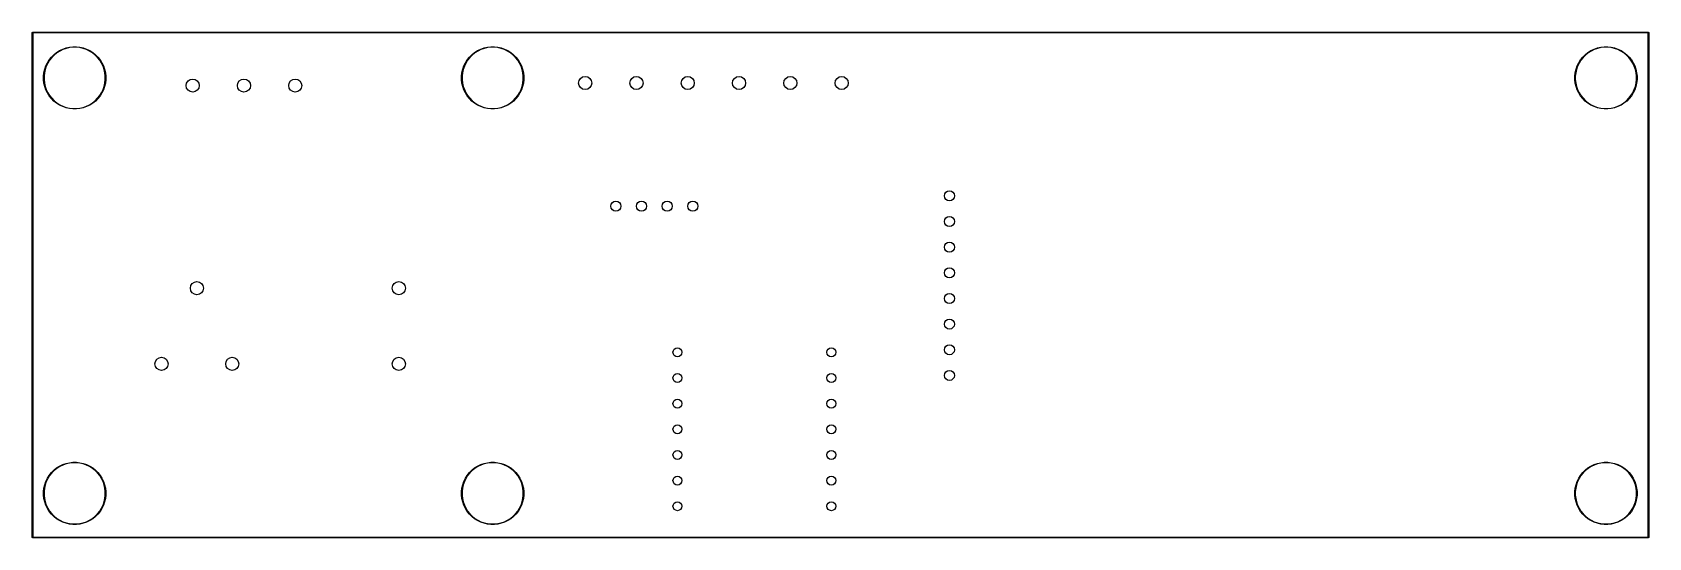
# Model space of a CAD drawing. Extents: x 70 to 230, y -140 to -90.
import ezdxf

# ---------------------------------------------------------------- set-up
doc = ezdxf.new("R2010")
doc.units = 0
doc.layers.add('BLACK', color=7, linetype='CONTINUOUS')

msp = doc.modelspace()

# ---------------------------------------------------------------- linework, layer by layer
at = {"layer": 'BLACK', "linetype": 'CONTINUOUS'}
for p, q in [((69.975, -90), (69.976903, -89.990433)), ((69.975, -140), (69.975, -90)), ((69.976903, -89.990433), (69.990433, -89.976903)), ((69.990433, -89.976903), (70, -89.975)), ((70, -89.975), (230, -89.975)), ((70.025, -90.025), (70.025, -139.975)), ((229.975, -90.025), (70.025, -90.025)), ((229.975, -139.975), (229.975, -90.025)), ((230, -89.975), (230.009567, -89.976903)), ((230.009567, -89.976903), (230.023097, -89.990433)), ((230.023097, -89.990433), (230.025, -90)), ((230.025, -90), (230.025, -140)), ((71.469192, -92.996421), (71.653165, -92.703629)), ((71.690045, -92.729797), (71.508769, -93.018295)), ((71.653165, -92.703629), (71.868764, -92.433277)), ((71.902482, -92.463409), (71.690045, -92.729797)), ((71.868764, -92.433277), (72.113277, -92.188764)), ((72.143409, -92.222482), (71.902482, -92.463409)), ((72.113277, -92.188764), (72.383629, -91.973165)), ((72.409797, -92.010045), (72.143409, -92.222482)), ((72.383629, -91.973165), (72.676421, -91.789192)), ((72.698295, -91.828769), (72.409797, -92.010045)), ((72.676421, -91.789192), (72.987971, -91.639157)), ((73.005276, -91.680935), (72.698295, -91.828769)), ((72.987971, -91.639157), (73.31436, -91.524949)), ((73.326878, -91.568402), (73.005276, -91.680935)), ((73.31436, -91.524949), (73.651484, -91.448003)), ((73.659058, -91.492584), (73.326878, -91.568402)), ((73.651484, -91.448003), (73.995103, -91.409286)), ((73.997639, -91.454435), (73.659058, -91.492584)), ((73.995103, -91.409286), (74.340897, -91.409286)), ((74.338361, -91.454435), (73.997639, -91.454435)), ((74.676942, -91.492584), (74.338361, -91.454435)), ((74.340897, -91.409286), (74.684516, -91.448003)), ((75.009122, -91.568402), (74.676942, -91.492584)), ((74.684516, -91.448003), (75.02164, -91.524949)), ((75.330724, -91.680935), (75.009122, -91.568402)), ((75.02164, -91.524949), (75.348029, -91.639157)), ((75.637705, -91.828769), (75.330724, -91.680935)), ((75.348029, -91.639157), (75.659579, -91.789192)), ((75.926203, -92.010045), (75.637705, -91.828769)), ((75.659579, -91.789192), (75.952371, -91.973165)), ((76.192591, -92.222482), (75.926203, -92.010045)), ((75.952371, -91.973165), (76.222723, -92.188764)), ((76.433518, -92.463409), (76.192591, -92.222482)), ((76.222723, -92.188764), (76.467236, -92.433277)), ((76.645955, -92.729797), (76.433518, -92.463409)), ((76.467236, -92.433277), (76.682835, -92.703629)), ((76.827231, -93.018295), (76.645955, -92.729797)), ((76.682835, -92.703629), (76.866808, -92.996421)), ((112.860627, -92.996421), (113.0446, -92.703629)), ((113.08148, -92.729797), (112.900204, -93.018295)), ((113.0446, -92.703629), (113.260199, -92.433277)), ((113.293917, -92.463409), (113.08148, -92.729797)), ((113.260199, -92.433277), (113.504712, -92.188764)), ((113.534844, -92.222482), (113.293917, -92.463409)), ((113.504712, -92.188764), (113.775064, -91.973165)), ((113.801232, -92.010045), (113.534844, -92.222482)), ((113.775064, -91.973165), (114.067856, -91.789192)), ((114.08973, -91.828769), (113.801232, -92.010045)), ((114.067856, -91.789192), (114.379406, -91.639157)), ((114.396711, -91.680935), (114.08973, -91.828769)), ((114.379406, -91.639157), (114.705795, -91.524949)), ((114.718313, -91.568402), (114.396711, -91.680935)), ((114.705795, -91.524949), (115.042919, -91.448003)), ((115.050493, -91.492584), (114.718313, -91.568402)), ((115.042919, -91.448003), (115.386538, -91.409286)), ((115.389074, -91.454435), (115.050493, -91.492584)), ((115.386538, -91.409286), (115.732332, -91.409286)), ((115.729796, -91.454435), (115.389074, -91.454435)), ((116.068377, -91.492584), (115.729796, -91.454435)), ((115.732332, -91.409286), (116.075951, -91.448003)), ((116.400557, -91.568402), (116.068377, -91.492584)), ((116.075951, -91.448003), (116.413075, -91.524949)), ((116.722159, -91.680935), (116.400557, -91.568402)), ((116.413075, -91.524949), (116.739464, -91.639157)), ((117.02914, -91.828769), (116.722159, -91.680935)), ((116.739464, -91.639157), (117.051014, -91.789192)), ((117.317638, -92.010045), (117.02914, -91.828769)), ((117.051014, -91.789192), (117.343806, -91.973165)), ((117.584026, -92.222482), (117.317638, -92.010045)), ((117.343806, -91.973165), (117.614158, -92.188764)), ((117.824953, -92.463409), (117.584026, -92.222482)), ((117.614158, -92.188764), (117.858671, -92.433277)), ((118.03739, -92.729797), (117.824953, -92.463409)), ((117.858671, -92.433277), (118.07427, -92.703629)), ((118.218666, -93.018295), (118.03739, -92.729797)), ((118.07427, -92.703629), (118.258243, -92.996421)), ((223.096627, -92.996421), (223.2806, -92.703629)), ((223.31748, -92.729797), (223.136204, -93.018295)), ((223.2806, -92.703629), (223.496199, -92.433277)), ((223.529917, -92.463409), (223.31748, -92.729797)), ((223.496199, -92.433277), (223.740712, -92.188764)), ((223.770844, -92.222482), (223.529917, -92.463409)), ((223.740712, -92.188764), (224.011064, -91.973165)), ((224.037232, -92.010045), (223.770844, -92.222482)), ((224.011064, -91.973165), (224.303856, -91.789192)), ((224.32573, -91.828769), (224.037232, -92.010045)), ((224.303856, -91.789192), (224.615406, -91.639157)), ((224.632711, -91.680935), (224.32573, -91.828769)), ((224.615406, -91.639157), (224.941795, -91.524949)), ((224.954313, -91.568402), (224.632711, -91.680935)), ((224.941795, -91.524949), (225.278919, -91.448003)), ((225.286493, -91.492584), (224.954313, -91.568402)), ((225.278919, -91.448003), (225.622538, -91.409286)), ((225.625074, -91.454435), (225.286493, -91.492584)), ((225.622538, -91.409286), (225.968332, -91.409286)), ((225.965796, -91.454435), (225.625074, -91.454435)), ((226.304377, -91.492584), (225.965796, -91.454435)), ((225.968332, -91.409286), (226.311951, -91.448003)), ((226.636557, -91.568402), (226.304377, -91.492584)), ((226.311951, -91.448003), (226.649075, -91.524949)), ((226.958159, -91.680935), (226.636557, -91.568402)), ((226.649075, -91.524949), (226.975464, -91.639157)), ((227.26514, -91.828769), (226.958159, -91.680935)), ((226.975464, -91.639157), (227.287014, -91.789192)), ((227.553638, -92.010045), (227.26514, -91.828769)), ((227.287014, -91.789192), (227.579806, -91.973165)), ((227.820026, -92.222482), (227.553638, -92.010045)), ((227.579806, -91.973165), (227.850158, -92.188764)), ((228.060953, -92.463409), (227.820026, -92.222482)), ((227.850158, -92.188764), (228.094671, -92.433277)), ((228.27339, -92.729797), (228.060953, -92.463409)), ((228.094671, -92.433277), (228.31027, -92.703629)), ((228.454666, -93.018295), (228.27339, -92.729797)), ((228.31027, -92.703629), (228.494243, -92.996421)), ((71.089286, -94.315103), (71.128003, -93.971484)), ((71.089286, -94.317639), (71.089286, -94.315103)), ((71.089286, -94.660897), (71.089286, -94.317639)), ((71.128003, -93.971484), (71.204949, -93.63436)), ((71.172584, -93.979058), (71.134435, -94.317639)), ((71.134435, -94.317639), (71.134435, -94.658361)), ((71.248402, -93.646878), (71.172584, -93.979058)), ((71.204949, -93.63436), (71.319157, -93.307971)), ((71.360935, -93.325276), (71.248402, -93.646878)), ((71.319157, -93.307971), (71.469192, -92.996421)), ((71.508769, -93.018295), (71.360935, -93.325276)), ((76.975065, -93.325276), (76.827231, -93.018295)), ((76.866808, -92.996421), (77.016843, -93.307971)), ((77.087598, -93.646878), (76.975065, -93.325276)), ((77.016843, -93.307971), (77.131051, -93.63436)), ((77.163416, -93.979058), (77.087598, -93.646878)), ((77.131051, -93.63436), (77.207997, -93.971484)), ((77.201565, -94.317639), (77.163416, -93.979058)), ((77.201565, -94.658361), (77.201565, -94.317639)), ((77.207997, -93.971484), (77.246714, -94.315103)), ((77.246714, -94.315103), (77.246714, -94.660897)), ((112.480721, -94.315103), (112.519438, -93.971484)), ((112.480721, -94.317639), (112.480721, -94.315103)), ((112.480721, -94.660897), (112.480721, -94.317639)), ((112.519438, -93.971484), (112.596384, -93.63436)), ((112.564019, -93.979058), (112.52587, -94.317639)), ((112.52587, -94.317639), (112.52587, -94.658361)), ((112.639837, -93.646878), (112.564019, -93.979058)), ((112.596384, -93.63436), (112.710592, -93.307971)), ((112.75237, -93.325276), (112.639837, -93.646878)), ((112.710592, -93.307971), (112.860627, -92.996421)), ((112.900204, -93.018295), (112.75237, -93.325276)), ((118.3665, -93.325276), (118.218666, -93.018295)), ((118.258243, -92.996421), (118.408278, -93.307971)), ((118.479033, -93.646878), (118.3665, -93.325276)), ((118.408278, -93.307971), (118.522486, -93.63436)), ((118.554851, -93.979058), (118.479033, -93.646878)), ((118.522486, -93.63436), (118.599432, -93.971484)), ((118.593, -94.317639), (118.554851, -93.979058)), ((118.593, -94.658361), (118.593, -94.317639)), ((118.599432, -93.971484), (118.638149, -94.315103)), ((118.638149, -94.315103), (118.638149, -94.660897)), ((222.716721, -94.315103), (222.755438, -93.971484)), ((222.716721, -94.317639), (222.716721, -94.315103)), ((222.716721, -94.660897), (222.716721, -94.317639)), ((222.755438, -93.971484), (222.832384, -93.63436)), ((222.800019, -93.979058), (222.76187, -94.317639)), ((222.76187, -94.317639), (222.76187, -94.658361)), ((222.875837, -93.646878), (222.800019, -93.979058)), ((222.832384, -93.63436), (222.946592, -93.307971)), ((222.98837, -93.325276), (222.875837, -93.646878)), ((222.946592, -93.307971), (223.096627, -92.996421)), ((223.136204, -93.018295), (222.98837, -93.325276)), ((228.6025, -93.325276), (228.454666, -93.018295)), ((228.494243, -92.996421), (228.644278, -93.307971)), ((228.715033, -93.646878), (228.6025, -93.325276)), ((228.644278, -93.307971), (228.758486, -93.63436)), ((228.790851, -93.979058), (228.715033, -93.646878)), ((228.758486, -93.63436), (228.835432, -93.971484)), ((228.829, -94.317639), (228.790851, -93.979058)), ((228.829, -94.658361), (228.829, -94.317639)), ((228.835432, -93.971484), (228.874149, -94.315103)), ((228.874149, -94.315103), (228.874149, -94.660897)), ((71.128003, -95.004516), (71.089286, -94.660897)), ((71.204949, -95.34164), (71.128003, -95.004516)), ((71.134435, -94.658361), (71.172584, -94.996942)), ((71.172584, -94.996942), (71.248402, -95.329122)), ((71.319157, -95.668029), (71.204949, -95.34164)), ((71.248402, -95.329122), (71.360935, -95.650724)), ((71.469192, -95.979579), (71.319157, -95.668029)), ((71.360935, -95.650724), (71.508769, -95.957705)), ((71.653165, -96.272371), (71.469192, -95.979579)), ((71.508769, -95.957705), (71.690045, -96.246203)), ((76.645955, -96.246203), (76.827231, -95.957705)), ((76.866808, -95.979579), (76.682835, -96.272371)), ((76.827231, -95.957705), (76.975065, -95.650724)), ((77.016843, -95.668029), (76.866808, -95.979579)), ((76.975065, -95.650724), (77.087598, -95.329122)), ((77.131051, -95.34164), (77.016843, -95.668029)), ((77.087598, -95.329122), (77.163416, -94.996942)), ((77.207997, -95.004516), (77.131051, -95.34164)), ((77.163416, -94.996942), (77.201565, -94.658361)), ((77.246714, -94.660897), (77.207997, -95.004516)), ((112.519438, -95.004516), (112.480721, -94.660897)), ((112.596384, -95.34164), (112.519438, -95.004516)), ((112.52587, -94.658361), (112.564019, -94.996942)), ((112.564019, -94.996942), (112.639837, -95.329122)), ((112.710592, -95.668029), (112.596384, -95.34164)), ((112.639837, -95.329122), (112.75237, -95.650724)), ((112.860627, -95.979579), (112.710592, -95.668029)), ((112.75237, -95.650724), (112.900204, -95.957705)), ((113.0446, -96.272371), (112.860627, -95.979579)), ((112.900204, -95.957705), (113.08148, -96.246203)), ((118.03739, -96.246203), (118.218666, -95.957705)), ((118.258243, -95.979579), (118.07427, -96.272371)), ((118.218666, -95.957705), (118.3665, -95.650724)), ((118.408278, -95.668029), (118.258243, -95.979579)), ((118.3665, -95.650724), (118.479033, -95.329122)), ((118.522486, -95.34164), (118.408278, -95.668029)), ((118.479033, -95.329122), (118.554851, -94.996942)), ((118.599432, -95.004516), (118.522486, -95.34164)), ((118.554851, -94.996942), (118.593, -94.658361)), ((118.638149, -94.660897), (118.599432, -95.004516)), ((222.755438, -95.004516), (222.716721, -94.660897)), ((222.832384, -95.34164), (222.755438, -95.004516)), ((222.76187, -94.658361), (222.800019, -94.996942)), ((222.800019, -94.996942), (222.875837, -95.329122)), ((222.946592, -95.668029), (222.832384, -95.34164)), ((222.875837, -95.329122), (222.98837, -95.650724)), ((223.096627, -95.979579), (222.946592, -95.668029)), ((222.98837, -95.650724), (223.136204, -95.957705)), ((223.2806, -96.272371), (223.096627, -95.979579)), ((223.136204, -95.957705), (223.31748, -96.246203)), ((228.27339, -96.246203), (228.454666, -95.957705)), ((228.494243, -95.979579), (228.31027, -96.272371)), ((228.454666, -95.957705), (228.6025, -95.650724)), ((228.644278, -95.668029), (228.494243, -95.979579)), ((228.6025, -95.650724), (228.715033, -95.329122)), ((228.758486, -95.34164), (228.644278, -95.668029)), ((228.715033, -95.329122), (228.790851, -94.996942)), ((228.835432, -95.004516), (228.758486, -95.34164)), ((228.790851, -94.996942), (228.829, -94.658361)), ((228.874149, -94.660897), (228.835432, -95.004516)), ((71.868764, -96.542723), (71.653165, -96.272371)), ((71.690045, -96.246203), (71.902482, -96.512591)), ((72.113277, -96.787236), (71.868764, -96.542723)), ((71.902482, -96.512591), (72.143409, -96.753518)), ((72.383629, -97.002835), (72.113277, -96.787236)), ((72.143409, -96.753518), (72.409797, -96.965955)), ((72.676421, -97.186808), (72.383629, -97.002835)), ((72.409797, -96.965955), (72.698295, -97.147231)), ((72.987971, -97.336843), (72.676421, -97.186808)), ((72.698295, -97.147231), (73.005276, -97.295065)), ((73.31436, -97.451051), (72.987971, -97.336843)), ((73.005276, -97.295065), (73.326878, -97.407598)), ((73.651484, -97.527997), (73.31436, -97.451051)), ((73.326878, -97.407598), (73.659058, -97.483416)), ((73.995103, -97.566714), (73.651484, -97.527997)), ((73.659058, -97.483416), (73.997639, -97.521565)), ((74.340897, -97.566714), (73.995103, -97.566714)), ((73.997639, -97.521565), (74.338361, -97.521565)), ((74.338361, -97.521565), (74.676942, -97.483416)), ((74.684516, -97.527997), (74.340897, -97.566714)), ((74.676942, -97.483416), (75.009122, -97.407598)), ((75.02164, -97.451051), (74.684516, -97.527997)), ((75.009122, -97.407598), (75.330724, -97.295065)), ((75.348029, -97.336843), (75.02164, -97.451051)), ((75.330724, -97.295065), (75.637705, -97.147231)), ((75.659579, -97.186808), (75.348029, -97.336843)), ((75.637705, -97.147231), (75.926203, -96.965955)), ((75.952371, -97.002835), (75.659579, -97.186808)), ((75.926203, -96.965955), (76.192591, -96.753518)), ((76.222723, -96.787236), (75.952371, -97.002835)), ((76.192591, -96.753518), (76.433518, -96.512591)), ((76.467236, -96.542723), (76.222723, -96.787236)), ((76.433518, -96.512591), (76.645955, -96.246203)), ((76.682835, -96.272371), (76.467236, -96.542723)), ((113.260199, -96.542723), (113.0446, -96.272371)), ((113.08148, -96.246203), (113.293917, -96.512591)), ((113.504712, -96.787236), (113.260199, -96.542723)), ((113.293917, -96.512591), (113.534844, -96.753518)), ((113.775064, -97.002835), (113.504712, -96.787236)), ((113.534844, -96.753518), (113.801232, -96.965955)), ((114.067856, -97.186808), (113.775064, -97.002835)), ((113.801232, -96.965955), (114.08973, -97.147231)), ((114.379406, -97.336843), (114.067856, -97.186808)), ((114.08973, -97.147231), (114.396711, -97.295065)), ((114.705795, -97.451051), (114.379406, -97.336843)), ((114.396711, -97.295065), (114.718313, -97.407598)), ((115.042919, -97.527997), (114.705795, -97.451051)), ((114.718313, -97.407598), (115.050493, -97.483416)), ((115.386538, -97.566714), (115.042919, -97.527997)), ((115.050493, -97.483416), (115.389074, -97.521565)), ((115.732332, -97.566714), (115.386538, -97.566714)), ((115.389074, -97.521565), (115.729796, -97.521565)), ((115.729796, -97.521565), (116.068377, -97.483416)), ((116.075951, -97.527997), (115.732332, -97.566714)), ((116.068377, -97.483416), (116.400557, -97.407598)), ((116.413075, -97.451051), (116.075951, -97.527997)), ((116.400557, -97.407598), (116.722159, -97.295065)), ((116.739464, -97.336843), (116.413075, -97.451051)), ((116.722159, -97.295065), (117.02914, -97.147231)), ((117.051014, -97.186808), (116.739464, -97.336843)), ((117.02914, -97.147231), (117.317638, -96.965955)), ((117.343806, -97.002835), (117.051014, -97.186808)), ((117.317638, -96.965955), (117.584026, -96.753518)), ((117.614158, -96.787236), (117.343806, -97.002835)), ((117.584026, -96.753518), (117.824953, -96.512591)), ((117.858671, -96.542723), (117.614158, -96.787236)), ((117.824953, -96.512591), (118.03739, -96.246203)), ((118.07427, -96.272371), (117.858671, -96.542723)), ((223.496199, -96.542723), (223.2806, -96.272371)), ((223.31748, -96.246203), (223.529917, -96.512591)), ((223.740712, -96.787236), (223.496199, -96.542723)), ((223.529917, -96.512591), (223.770844, -96.753518)), ((224.011064, -97.002835), (223.740712, -96.787236)), ((223.770844, -96.753518), (224.037232, -96.965955)), ((224.303856, -97.186808), (224.011064, -97.002835)), ((224.037232, -96.965955), (224.32573, -97.147231)), ((224.615406, -97.336843), (224.303856, -97.186808)), ((224.32573, -97.147231), (224.632711, -97.295065)), ((224.941795, -97.451051), (224.615406, -97.336843)), ((224.632711, -97.295065), (224.954313, -97.407598)), ((225.278919, -97.527997), (224.941795, -97.451051)), ((224.954313, -97.407598), (225.286493, -97.483416)), ((225.622538, -97.566714), (225.278919, -97.527997)), ((225.286493, -97.483416), (225.625074, -97.521565)), ((225.968332, -97.566714), (225.622538, -97.566714)), ((225.625074, -97.521565), (225.965796, -97.521565)), ((225.965796, -97.521565), (226.304377, -97.483416)), ((226.311951, -97.527997), (225.968332, -97.566714)), ((226.304377, -97.483416), (226.636557, -97.407598)), ((226.649075, -97.451051), (226.311951, -97.527997)), ((226.636557, -97.407598), (226.958159, -97.295065)), ((226.975464, -97.336843), (226.649075, -97.451051)), ((226.958159, -97.295065), (227.26514, -97.147231)), ((227.287014, -97.186808), (226.975464, -97.336843)), ((227.26514, -97.147231), (227.553638, -96.965955)), ((227.579806, -97.002835), (227.287014, -97.186808)), ((227.553638, -96.965955), (227.820026, -96.753518)), ((227.850158, -96.787236), (227.579806, -97.002835)), ((227.820026, -96.753518), (228.060953, -96.512591)), ((228.094671, -96.542723), (227.850158, -96.787236)), ((228.060953, -96.512591), (228.27339, -96.246203)), ((228.31027, -96.272371), (228.094671, -96.542723)), ((72.676421, -132.937192), (72.987971, -132.787157)), ((73.005276, -132.828935), (72.698295, -132.976769)), ((72.987971, -132.787157), (73.31436, -132.672949)), ((73.326878, -132.716402), (73.005276, -132.828935)), ((73.31436, -132.672949), (73.651484, -132.596003)), ((73.659058, -132.640584), (73.326878, -132.716402)), ((73.651484, -132.596003), (73.995103, -132.557286)), ((73.997639, -132.602435), (73.659058, -132.640584)), ((73.995103, -132.557286), (74.340897, -132.557286)), ((74.338361, -132.602435), (73.997639, -132.602435)), ((74.676942, -132.640584), (74.338361, -132.602435)), ((74.340897, -132.557286), (74.684516, -132.596003)), ((75.009122, -132.716402), (74.676942, -132.640584)), ((74.684516, -132.596003), (75.02164, -132.672949)), ((75.330724, -132.828935), (75.009122, -132.716402)), ((75.02164, -132.672949), (75.348029, -132.787157)), ((75.637705, -132.976769), (75.330724, -132.828935)), ((75.348029, -132.787157), (75.659579, -132.937192)), ((114.067856, -132.937192), (114.379406, -132.787157)), ((114.396711, -132.828935), (114.08973, -132.976769)), ((114.379406, -132.787157), (114.705795, -132.672949)), ((114.718313, -132.716402), (114.396711, -132.828935)), ((114.705795, -132.672949), (115.042919, -132.596003)), ((115.050493, -132.640584), (114.718313, -132.716402)), ((115.042919, -132.596003), (115.386538, -132.557286)), ((115.389074, -132.602435), (115.050493, -132.640584)), ((115.386538, -132.557286), (115.732332, -132.557286)), ((115.729796, -132.602435), (115.389074, -132.602435)), ((116.068377, -132.640584), (115.729796, -132.602435)), ((115.732332, -132.557286), (116.075951, -132.596003)), ((116.400557, -132.716402), (116.068377, -132.640584)), ((116.075951, -132.596003), (116.413075, -132.672949)), ((116.722159, -132.828935), (116.400557, -132.716402)), ((116.413075, -132.672949), (116.739464, -132.787157)), ((117.02914, -132.976769), (116.722159, -132.828935)), ((116.739464, -132.787157), (117.051014, -132.937192)), ((224.303856, -132.937192), (224.615406, -132.787157)), ((224.632711, -132.828935), (224.32573, -132.976769)), ((224.615406, -132.787157), (224.941795, -132.672949)), ((224.954313, -132.716402), (224.632711, -132.828935)), ((224.941795, -132.672949), (225.278919, -132.596003)), ((225.286493, -132.640584), (224.954313, -132.716402)), ((225.278919, -132.596003), (225.622538, -132.557286)), ((225.625074, -132.602435), (225.286493, -132.640584)), ((225.622538, -132.557286), (225.968332, -132.557286)), ((225.965796, -132.602435), (225.625074, -132.602435)), ((226.304377, -132.640584), (225.965796, -132.602435)), ((225.968332, -132.557286), (226.311951, -132.596003)), ((226.636557, -132.716402), (226.304377, -132.640584)), ((226.311951, -132.596003), (226.649075, -132.672949)), ((226.958159, -132.828935), (226.636557, -132.716402)), ((226.649075, -132.672949), (226.975464, -132.787157)), ((227.26514, -132.976769), (226.958159, -132.828935)), ((226.975464, -132.787157), (227.287014, -132.937192)), ((71.319157, -134.455971), (71.469192, -134.144421)), ((71.508769, -134.166295), (71.360935, -134.473276)), ((71.469192, -134.144421), (71.653165, -133.851629)), ((71.690045, -133.877797), (71.508769, -134.166295)), ((71.653165, -133.851629), (71.868764, -133.581277)), ((71.902482, -133.611409), (71.690045, -133.877797)), ((71.868764, -133.581277), (72.113277, -133.336764)), ((72.143409, -133.370482), (71.902482, -133.611409)), ((72.113277, -133.336764), (72.383629, -133.121165)), ((72.409797, -133.158045), (72.143409, -133.370482)), ((72.383629, -133.121165), (72.676421, -132.937192)), ((72.698295, -132.976769), (72.409797, -133.158045)), ((75.926203, -133.158045), (75.637705, -132.976769)), ((75.659579, -132.937192), (75.952371, -133.121165)), ((76.192591, -133.370482), (75.926203, -133.158045)), ((75.952371, -133.121165), (76.222723, -133.336764)), ((76.433518, -133.611409), (76.192591, -133.370482)), ((76.222723, -133.336764), (76.467236, -133.581277)), ((76.645955, -133.877797), (76.433518, -133.611409)), ((76.467236, -133.581277), (76.682835, -133.851629)), ((76.827231, -134.166295), (76.645955, -133.877797)), ((76.682835, -133.851629), (76.866808, -134.144421)), ((76.975065, -134.473276), (76.827231, -134.166295)), ((76.866808, -134.144421), (77.016843, -134.455971)), ((112.710592, -134.455971), (112.860627, -134.144421)), ((112.900204, -134.166295), (112.75237, -134.473276)), ((112.860627, -134.144421), (113.0446, -133.851629)), ((113.08148, -133.877797), (112.900204, -134.166295)), ((113.0446, -133.851629), (113.260199, -133.581277)), ((113.293917, -133.611409), (113.08148, -133.877797)), ((113.260199, -133.581277), (113.504712, -133.336764)), ((113.534844, -133.370482), (113.293917, -133.611409)), ((113.504712, -133.336764), (113.775064, -133.121165)), ((113.801232, -133.158045), (113.534844, -133.370482)), ((113.775064, -133.121165), (114.067856, -132.937192)), ((114.08973, -132.976769), (113.801232, -133.158045)), ((117.317638, -133.158045), (117.02914, -132.976769)), ((117.051014, -132.937192), (117.343806, -133.121165)), ((117.584026, -133.370482), (117.317638, -133.158045)), ((117.343806, -133.121165), (117.614158, -133.336764)), ((117.824953, -133.611409), (117.584026, -133.370482)), ((117.614158, -133.336764), (117.858671, -133.581277)), ((118.03739, -133.877797), (117.824953, -133.611409)), ((117.858671, -133.581277), (118.07427, -133.851629)), ((118.218666, -134.166295), (118.03739, -133.877797)), ((118.07427, -133.851629), (118.258243, -134.144421)), ((118.3665, -134.473276), (118.218666, -134.166295)), ((118.258243, -134.144421), (118.408278, -134.455971)), ((222.946592, -134.455971), (223.096627, -134.144421)), ((223.136204, -134.166295), (222.98837, -134.473276)), ((223.096627, -134.144421), (223.2806, -133.851629)), ((223.31748, -133.877797), (223.136204, -134.166295)), ((223.2806, -133.851629), (223.496199, -133.581277)), ((223.529917, -133.611409), (223.31748, -133.877797)), ((223.496199, -133.581277), (223.740712, -133.336764)), ((223.770844, -133.370482), (223.529917, -133.611409)), ((223.740712, -133.336764), (224.011064, -133.121165)), ((224.037232, -133.158045), (223.770844, -133.370482)), ((224.011064, -133.121165), (224.303856, -132.937192)), ((224.32573, -132.976769), (224.037232, -133.158045)), ((227.553638, -133.158045), (227.26514, -132.976769)), ((227.287014, -132.937192), (227.579806, -133.121165)), ((227.820026, -133.370482), (227.553638, -133.158045)), ((227.579806, -133.121165), (227.850158, -133.336764)), ((228.060953, -133.611409), (227.820026, -133.370482)), ((227.850158, -133.336764), (228.094671, -133.581277)), ((228.27339, -133.877797), (228.060953, -133.611409)), ((228.094671, -133.581277), (228.31027, -133.851629)), ((228.454666, -134.166295), (228.27339, -133.877797)), ((228.31027, -133.851629), (228.494243, -134.144421)), ((228.6025, -134.473276), (228.454666, -134.166295)), ((228.494243, -134.144421), (228.644278, -134.455971)), ((71.089286, -135.463103), (71.128003, -135.119484)), ((71.089286, -135.465639), (71.089286, -135.463103)), ((71.089286, -135.808897), (71.089286, -135.465639)), ((71.128003, -136.152516), (71.089286, -135.808897)), ((71.128003, -135.119484), (71.204949, -134.78236)), ((71.172584, -135.127058), (71.134435, -135.465639)), ((71.134435, -135.465639), (71.134435, -135.806361)), ((71.134435, -135.806361), (71.172584, -136.144942)), ((71.248402, -134.794878), (71.172584, -135.127058)), ((71.204949, -134.78236), (71.319157, -134.455971)), ((71.360935, -134.473276), (71.248402, -134.794878)), ((77.087598, -134.794878), (76.975065, -134.473276)), ((77.016843, -134.455971), (77.131051, -134.78236)), ((77.163416, -135.127058), (77.087598, -134.794878)), ((77.131051, -134.78236), (77.207997, -135.119484)), ((77.201565, -135.465639), (77.163416, -135.127058)), ((77.163416, -136.144942), (77.201565, -135.806361)), ((77.201565, -135.806361), (77.201565, -135.465639)), ((77.207997, -135.119484), (77.246714, -135.463103)), ((77.246714, -135.808897), (77.207997, -136.152516)), ((77.246714, -135.463103), (77.246714, -135.808897)), ((112.480721, -135.463103), (112.519438, -135.119484)), ((112.480721, -135.465639), (112.480721, -135.463103)), ((112.480721, -135.808897), (112.480721, -135.465639)), ((112.519438, -136.152516), (112.480721, -135.808897)), ((112.519438, -135.119484), (112.596384, -134.78236)), ((112.564019, -135.127058), (112.52587, -135.465639)), ((112.52587, -135.465639), (112.52587, -135.806361)), ((112.52587, -135.806361), (112.564019, -136.144942)), ((112.639837, -134.794878), (112.564019, -135.127058)), ((112.596384, -134.78236), (112.710592, -134.455971)), ((112.75237, -134.473276), (112.639837, -134.794878)), ((118.479033, -134.794878), (118.3665, -134.473276)), ((118.408278, -134.455971), (118.522486, -134.78236)), ((118.554851, -135.127058), (118.479033, -134.794878)), ((118.522486, -134.78236), (118.599432, -135.119484)), ((118.593, -135.465639), (118.554851, -135.127058)), ((118.554851, -136.144942), (118.593, -135.806361)), ((118.593, -135.806361), (118.593, -135.465639)), ((118.599432, -135.119484), (118.638149, -135.463103)), ((118.638149, -135.808897), (118.599432, -136.152516)), ((118.638149, -135.463103), (118.638149, -135.808897)), ((222.716721, -135.463103), (222.755438, -135.119484)), ((222.716721, -135.465639), (222.716721, -135.463103)), ((222.716721, -135.808897), (222.716721, -135.465639)), ((222.755438, -136.152516), (222.716721, -135.808897)), ((222.755438, -135.119484), (222.832384, -134.78236)), ((222.800019, -135.127058), (222.76187, -135.465639)), ((222.76187, -135.465639), (222.76187, -135.806361)), ((222.76187, -135.806361), (222.800019, -136.144942)), ((222.875837, -134.794878), (222.800019, -135.127058)), ((222.832384, -134.78236), (222.946592, -134.455971)), ((222.98837, -134.473276), (222.875837, -134.794878)), ((228.715033, -134.794878), (228.6025, -134.473276)), ((228.644278, -134.455971), (228.758486, -134.78236)), ((228.790851, -135.127058), (228.715033, -134.794878)), ((228.758486, -134.78236), (228.835432, -135.119484)), ((228.829, -135.465639), (228.790851, -135.127058)), ((228.790851, -136.144942), (228.829, -135.806361)), ((228.829, -135.806361), (228.829, -135.465639)), ((228.835432, -135.119484), (228.874149, -135.463103)), ((228.874149, -135.808897), (228.835432, -136.152516)), ((228.874149, -135.463103), (228.874149, -135.808897)), ((71.204949, -136.48964), (71.128003, -136.152516)), ((71.172584, -136.144942), (71.248402, -136.477122)), ((71.319157, -136.816029), (71.204949, -136.48964)), ((71.248402, -136.477122), (71.360935, -136.798724)), ((71.469192, -137.127579), (71.319157, -136.816029)), ((71.360935, -136.798724), (71.508769, -137.105705)), ((71.653165, -137.420371), (71.469192, -137.127579)), ((71.508769, -137.105705), (71.690045, -137.394203)), ((71.868764, -137.690723), (71.653165, -137.420371)), ((71.690045, -137.394203), (71.902482, -137.660591)), ((76.433518, -137.660591), (76.645955, -137.394203)), ((76.682835, -137.420371), (76.467236, -137.690723)), ((76.645955, -137.394203), (76.827231, -137.105705)), ((76.866808, -137.127579), (76.682835, -137.420371)), ((76.827231, -137.105705), (76.975065, -136.798724)), ((77.016843, -136.816029), (76.866808, -137.127579)), ((76.975065, -136.798724), (77.087598, -136.477122)), ((77.131051, -136.48964), (77.016843, -136.816029)), ((77.087598, -136.477122), (77.163416, -136.144942)), ((77.207997, -136.152516), (77.131051, -136.48964)), ((112.596384, -136.48964), (112.519438, -136.152516)), ((112.564019, -136.144942), (112.639837, -136.477122)), ((112.710592, -136.816029), (112.596384, -136.48964)), ((112.639837, -136.477122), (112.75237, -136.798724)), ((112.860627, -137.127579), (112.710592, -136.816029)), ((112.75237, -136.798724), (112.900204, -137.105705)), ((113.0446, -137.420371), (112.860627, -137.127579)), ((112.900204, -137.105705), (113.08148, -137.394203)), ((113.260199, -137.690723), (113.0446, -137.420371)), ((113.08148, -137.394203), (113.293917, -137.660591)), ((117.824953, -137.660591), (118.03739, -137.394203)), ((118.07427, -137.420371), (117.858671, -137.690723)), ((118.03739, -137.394203), (118.218666, -137.105705)), ((118.258243, -137.127579), (118.07427, -137.420371)), ((118.218666, -137.105705), (118.3665, -136.798724)), ((118.408278, -136.816029), (118.258243, -137.127579)), ((118.3665, -136.798724), (118.479033, -136.477122)), ((118.522486, -136.48964), (118.408278, -136.816029)), ((118.479033, -136.477122), (118.554851, -136.144942)), ((118.599432, -136.152516), (118.522486, -136.48964)), ((222.832384, -136.48964), (222.755438, -136.152516)), ((222.800019, -136.144942), (222.875837, -136.477122)), ((222.946592, -136.816029), (222.832384, -136.48964)), ((222.875837, -136.477122), (222.98837, -136.798724)), ((223.096627, -137.127579), (222.946592, -136.816029)), ((222.98837, -136.798724), (223.136204, -137.105705)), ((223.2806, -137.420371), (223.096627, -137.127579)), ((223.136204, -137.105705), (223.31748, -137.394203)), ((223.496199, -137.690723), (223.2806, -137.420371)), ((223.31748, -137.394203), (223.529917, -137.660591)), ((228.060953, -137.660591), (228.27339, -137.394203)), ((228.31027, -137.420371), (228.094671, -137.690723)), ((228.27339, -137.394203), (228.454666, -137.105705)), ((228.494243, -137.127579), (228.31027, -137.420371)), ((228.454666, -137.105705), (228.6025, -136.798724)), ((228.644278, -136.816029), (228.494243, -137.127579)), ((228.6025, -136.798724), (228.715033, -136.477122)), ((228.758486, -136.48964), (228.644278, -136.816029)), ((228.715033, -136.477122), (228.790851, -136.144942)), ((228.835432, -136.152516), (228.758486, -136.48964)), ((72.113277, -137.935236), (71.868764, -137.690723)), ((71.902482, -137.660591), (72.143409, -137.901518)), ((72.383629, -138.150835), (72.113277, -137.935236)), ((72.143409, -137.901518), (72.409797, -138.113955)), ((72.676421, -138.334808), (72.383629, -138.150835)), ((72.409797, -138.113955), (72.698295, -138.295231)), ((72.987971, -138.484843), (72.676421, -138.334808)), ((72.698295, -138.295231), (73.005276, -138.443065)), ((73.31436, -138.599051), (72.987971, -138.484843)), ((73.005276, -138.443065), (73.326878, -138.555598)), ((73.651484, -138.675997), (73.31436, -138.599051)), ((73.326878, -138.555598), (73.659058, -138.631416)), ((73.995103, -138.714714), (73.651484, -138.675997)), ((73.659058, -138.631416), (73.997639, -138.669565)), ((74.340897, -138.714714), (73.995103, -138.714714)), ((73.997639, -138.669565), (74.338361, -138.669565)), ((74.338361, -138.669565), (74.676942, -138.631416)), ((74.684516, -138.675997), (74.340897, -138.714714)), ((74.676942, -138.631416), (75.009122, -138.555598)), ((75.02164, -138.599051), (74.684516, -138.675997)), ((75.009122, -138.555598), (75.330724, -138.443065)), ((75.348029, -138.484843), (75.02164, -138.599051)), ((75.330724, -138.443065), (75.637705, -138.295231)), ((75.659579, -138.334808), (75.348029, -138.484843)), ((75.637705, -138.295231), (75.926203, -138.113955)), ((75.952371, -138.150835), (75.659579, -138.334808)), ((75.926203, -138.113955), (76.192591, -137.901518)), ((76.222723, -137.935236), (75.952371, -138.150835)), ((76.192591, -137.901518), (76.433518, -137.660591)), ((76.467236, -137.690723), (76.222723, -137.935236)), ((113.504712, -137.935236), (113.260199, -137.690723)), ((113.293917, -137.660591), (113.534844, -137.901518)), ((113.775064, -138.150835), (113.504712, -137.935236)), ((113.534844, -137.901518), (113.801232, -138.113955)), ((114.067856, -138.334808), (113.775064, -138.150835)), ((113.801232, -138.113955), (114.08973, -138.295231)), ((114.379406, -138.484843), (114.067856, -138.334808)), ((114.08973, -138.295231), (114.396711, -138.443065)), ((114.705795, -138.599051), (114.379406, -138.484843)), ((114.396711, -138.443065), (114.718313, -138.555598)), ((115.042919, -138.675997), (114.705795, -138.599051)), ((114.718313, -138.555598), (115.050493, -138.631416)), ((115.386538, -138.714714), (115.042919, -138.675997)), ((115.050493, -138.631416), (115.389074, -138.669565)), ((115.732332, -138.714714), (115.386538, -138.714714)), ((115.389074, -138.669565), (115.729796, -138.669565)), ((115.729796, -138.669565), (116.068377, -138.631416)), ((116.075951, -138.675997), (115.732332, -138.714714)), ((116.068377, -138.631416), (116.400557, -138.555598)), ((116.413075, -138.599051), (116.075951, -138.675997)), ((116.400557, -138.555598), (116.722159, -138.443065)), ((116.739464, -138.484843), (116.413075, -138.599051)), ((116.722159, -138.443065), (117.02914, -138.295231)), ((117.051014, -138.334808), (116.739464, -138.484843)), ((117.02914, -138.295231), (117.317638, -138.113955)), ((117.343806, -138.150835), (117.051014, -138.334808)), ((117.317638, -138.113955), (117.584026, -137.901518)), ((117.614158, -137.935236), (117.343806, -138.150835)), ((117.584026, -137.901518), (117.824953, -137.660591)), ((117.858671, -137.690723), (117.614158, -137.935236)), ((223.740712, -137.935236), (223.496199, -137.690723)), ((223.529917, -137.660591), (223.770844, -137.901518)), ((224.011064, -138.150835), (223.740712, -137.935236)), ((223.770844, -137.901518), (224.037232, -138.113955)), ((224.303856, -138.334808), (224.011064, -138.150835)), ((224.037232, -138.113955), (224.32573, -138.295231)), ((224.615406, -138.484843), (224.303856, -138.334808)), ((224.32573, -138.295231), (224.632711, -138.443065)), ((224.941795, -138.599051), (224.615406, -138.484843)), ((224.632711, -138.443065), (224.954313, -138.555598)), ((225.278919, -138.675997), (224.941795, -138.599051)), ((224.954313, -138.555598), (225.286493, -138.631416)), ((225.622538, -138.714714), (225.278919, -138.675997)), ((225.286493, -138.631416), (225.625074, -138.669565)), ((225.968332, -138.714714), (225.622538, -138.714714)), ((225.625074, -138.669565), (225.965796, -138.669565)), ((225.965796, -138.669565), (226.304377, -138.631416)), ((226.311951, -138.675997), (225.968332, -138.714714)), ((226.304377, -138.631416), (226.636557, -138.555598)), ((226.649075, -138.599051), (226.311951, -138.675997)), ((226.636557, -138.555598), (226.958159, -138.443065)), ((226.975464, -138.484843), (226.649075, -138.599051)), ((226.958159, -138.443065), (227.26514, -138.295231)), ((227.287014, -138.334808), (226.975464, -138.484843)), ((227.26514, -138.295231), (227.553638, -138.113955)), ((227.579806, -138.150835), (227.287014, -138.334808)), ((227.553638, -138.113955), (227.820026, -137.901518)), ((227.850158, -137.935236), (227.579806, -138.150835)), ((227.820026, -137.901518), (228.060953, -137.660591)), ((228.094671, -137.690723), (227.850158, -137.935236)), ((69.976903, -140.009567), (69.975, -140)), ((69.990433, -140.023097), (69.976903, -140.009567)), ((70, -140.025), (69.990433, -140.023097)), ((230, -140.025), (70, -140.025)), ((70.025, -139.975), (229.975, -139.975)), ((230.009567, -140.023097), (230, -140.025)), ((230.023097, -140.009567), (230.009567, -140.023097)), ((230.025, -140), (230.023097, -140.009567))]:
    msp.add_line(p, q, dxfattribs=at)
at = {"layer": 'BLACK'}
for centre, radius in [((124.714, -94.996), 0.65), ((129.794, -94.996), 0.65), ((134.874, -94.996), 0.65), ((139.954, -94.996), 0.65), ((145.034, -94.996), 0.65), ((150.114, -94.996), 0.65), ((85.852, -95.25), 0.65), ((90.932, -95.25), 0.65), ((96.012, -95.25), 0.65), ((127.762, -107.188), 0.5), ((130.302, -107.188), 0.5), ((132.842, -107.188), 0.5), ((135.382, -107.188), 0.5), ((160.782, -106.172), 0.5), ((160.782, -108.712), 0.5), ((160.782, -111.252), 0.5), ((160.782, -113.792), 0.5), ((86.2715, -115.3135), 0.65), ((106.2715, -115.3135), 0.65), ((160.782, -116.332), 0.5), ((160.782, -118.872), 0.5), ((133.858, -121.666), 0.4445), ((149.098, -121.666), 0.4445), ((160.782, -121.412), 0.5), ((82.7715, -122.8135), 0.65), ((89.7715, -122.8135), 0.65), ((106.2715, -122.8135), 0.65), ((133.858, -124.206), 0.4445), ((149.098, -124.206), 0.4445), ((160.782, -123.952), 0.5), ((133.858, -126.746), 0.4445), ((149.098, -126.746), 0.4445), ((133.858, -129.286), 0.4445), ((149.098, -129.286), 0.4445), ((133.858, -131.826), 0.4445), ((149.098, -131.826), 0.4445), ((133.858, -134.366), 0.4445), ((149.098, -134.366), 0.4445), ((133.858, -136.906), 0.4445), ((149.098, -136.906), 0.4445)]:
    msp.add_circle(centre, radius, dxfattribs=at)

doc.saveas('drawing.dxf')
